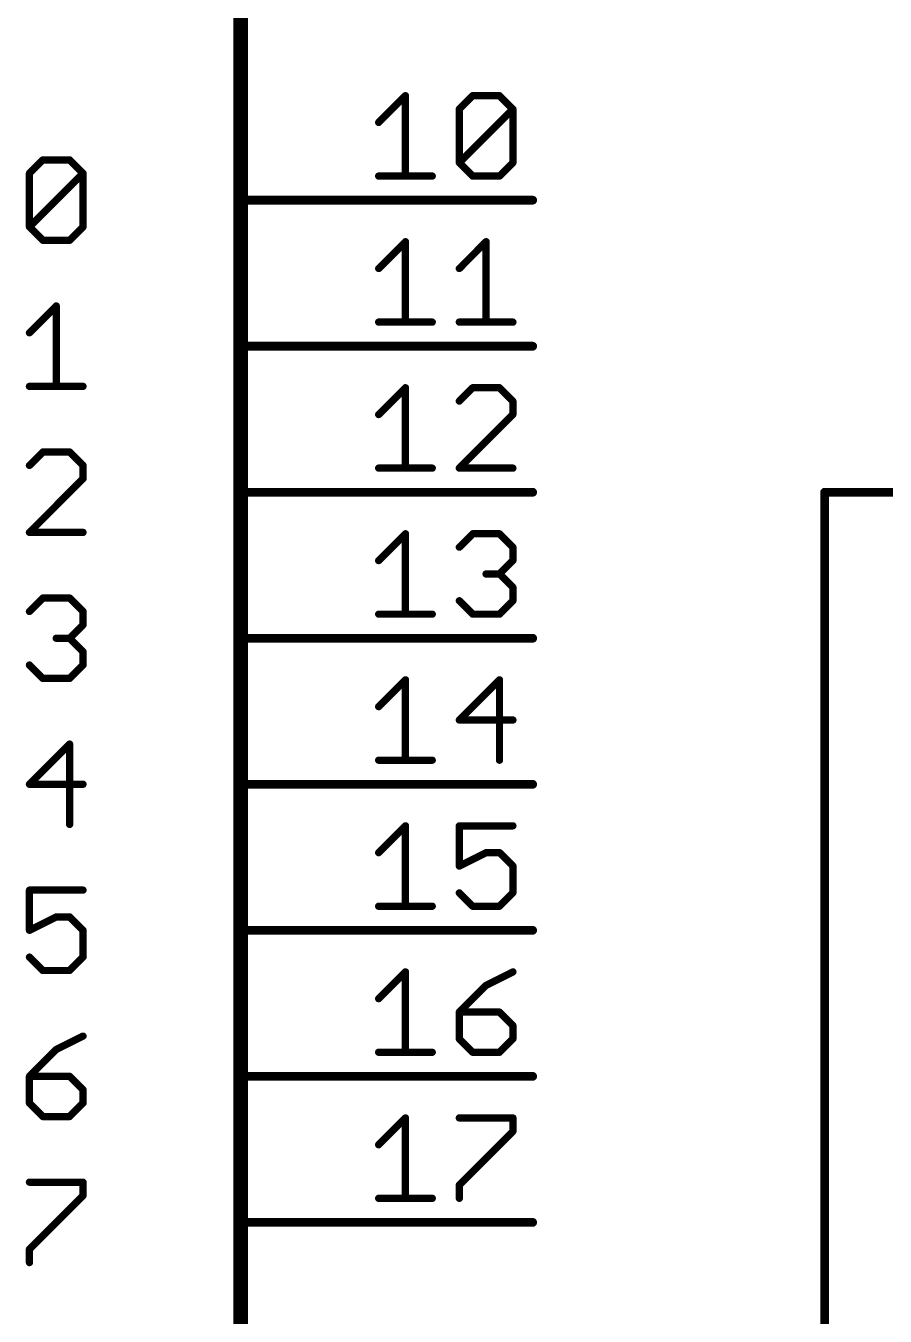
# Model space of a CAD drawing. Extents: x -48 to 226, y 23 to 111.
# Drawn here: x -3.74 to 11.21, y 51.71 to 74.15 of the extents above; entities that cross this region are included whole.
import ezdxf

# ---------------------------------------------------------------- set-up
doc = ezdxf.new("R2010")
doc.units = 0
for name, color, linetype in [('91', 94, 'CONTINUOUS'), ('94', 14, 'CONTINUOUS'), ('95', 251, 'CONTINUOUS')]:
    doc.layers.add(name, color=color, linetype=linetype)

msp = doc.modelspace()

# ---------------------------------------------------------------- linework, layer by layer
at = {"layer": '91', "const_width": 0.1524}
for points in [[(17.78, 66.04), (10.16, 66.04)], [(10.16, 66.04), (10.16, 22.86)]]:
    msp.add_lwpolyline(points, dxfattribs=at)
at = {"layer": '91', "const_width": 0.0762}
for points in [[(10.16, 66.0781, 1), (10.16, 66.0019)], [(10.1981, 66.04, 1), (10.1219, 66.04)]]:
    msp.add_lwpolyline(points, format="xyb", dxfattribs=at)
at = {"layer": '94'}
for points, const_width in [([(0, 76.2), (0, 43.18)], 0.254), ([(5.08, 71.12), (0, 71.12)], 0.1524), ([(5.08, 68.58), (0, 68.58)], 0.1524), ([(5.08, 66.04), (0, 66.04)], 0.1524), ([(5.08, 63.5), (0, 63.5)], 0.1524), ([(5.08, 60.96), (0, 60.96)], 0.1524), ([(5.08, 58.42), (0, 58.42)], 0.1524), ([(5.08, 55.88), (0, 55.88)], 0.1524), ([(5.08, 53.34), (0, 53.34)], 0.1524)]:
    msp.add_lwpolyline(points, dxfattribs=dict(at, const_width=const_width))
at = {"layer": '94', "const_width": 0.0762}
for points in [[(0, 71.1581, 1), (0, 71.0819)], [(5.08, 71.0819, 1), (5.08, 71.1581)], [(0, 68.6181, 1), (0, 68.5419)], [(5.08, 68.5419, 1), (5.08, 68.6181)], [(0, 66.0781, 1), (0, 66.0019)], [(5.08, 66.0019, 1), (5.08, 66.0781)], [(0, 63.5381, 1), (0, 63.4619)], [(5.08, 63.4619, 1), (5.08, 63.5381)], [(0, 60.9981, 1), (0, 60.9219)], [(5.08, 60.9219, 1), (5.08, 60.9981)], [(0, 58.4581, 1), (0, 58.3819)], [(5.08, 58.3819, 1), (5.08, 58.4581)], [(0, 55.9181, 1), (0, 55.8419)], [(5.08, 55.8419, 1), (5.08, 55.9181)], [(0, 53.3781, 1), (0, 53.3019)], [(5.08, 53.3019, 1), (5.08, 53.3781)]]:
    msp.add_lwpolyline(points, format="xyb", dxfattribs=at)
at = {"layer": '95', "const_width": 0.127}
for points in [[(2.4003, 72.4712), (2.8664, 72.9373)], [(2.8664, 72.9373), (2.8664, 71.5391)], [(3.8036, 72.7043), (4.0366, 72.9373)], [(4.0366, 72.9373), (4.5027, 72.9373)], [(4.5027, 72.9373), (4.7357, 72.7043)], [(3.8036, 71.7721), (3.8036, 72.7043)], [(3.8036, 71.7721), (4.7357, 72.7043)], [(4.7357, 72.7043), (4.7357, 71.7721)], [(-3.6766, 71.5867), (-3.4436, 71.8197)], [(-3.4436, 71.8197), (-2.9775, 71.8197)], [(-2.9775, 71.8197), (-2.7445, 71.5867)], [(4.0366, 71.5391), (3.8036, 71.7721)], [(4.7357, 71.7721), (4.5027, 71.5391)], [(-3.6766, 70.6545), (-3.6766, 71.5867)], [(-3.6766, 70.6545), (-2.7445, 71.5867)], [(-2.7445, 71.5867), (-2.7445, 70.6545)], [(2.4003, 71.5391), (3.3324, 71.5391)], [(4.5027, 71.5391), (4.0366, 71.5391)], [(-3.4436, 70.4215), (-3.6766, 70.6545)], [(-2.7445, 70.6545), (-2.9775, 70.4215)], [(-2.9775, 70.4215), (-3.4436, 70.4215)], [(2.4003, 69.9312), (2.8664, 70.3973)], [(2.8664, 70.3973), (2.8664, 68.9991)], [(3.8036, 69.9312), (4.2696, 70.3973)], [(4.2696, 70.3973), (4.2696, 68.9991)], [(-3.6766, 68.8136), (-3.2105, 69.2797)], [(-3.2105, 69.2797), (-3.2105, 67.8815)], [(2.4003, 68.9991), (3.3324, 68.9991)], [(3.8036, 68.9991), (4.7357, 68.9991)], [(-3.6766, 67.8815), (-2.7445, 67.8815)], [(2.4003, 67.3912), (2.8664, 67.8573)], [(2.8664, 67.8573), (2.8664, 66.4591)], [(4.0366, 67.8573), (3.8036, 67.6243)], [(4.5027, 67.8573), (4.0366, 67.8573)], [(4.7357, 67.6243), (4.5027, 67.8573)], [(4.7357, 67.3912), (4.7357, 67.6243)], [(3.8036, 66.4591), (4.7357, 67.3912)], [(-3.4436, 66.7397), (-3.6766, 66.5067)], [(-2.9775, 66.7397), (-3.4436, 66.7397)], [(-2.7445, 66.5067), (-2.9775, 66.7397)], [(-2.7445, 66.2736), (-2.7445, 66.5067)], [(2.4003, 66.4591), (3.3324, 66.4591)], [(4.7357, 66.4591), (3.8036, 66.4591)], [(-3.6766, 65.3415), (-2.7445, 66.2736)], [(-2.7445, 65.3415), (-3.6766, 65.3415)], [(2.4003, 64.8512), (2.8664, 65.3173)], [(2.8664, 65.3173), (2.8664, 63.9191)], [(3.8036, 65.0843), (4.0366, 65.3173)], [(4.0366, 65.3173), (4.5027, 65.3173)], [(4.5027, 65.3173), (4.7357, 65.0843)], [(4.7357, 65.0843), (4.7357, 64.8512)], [(4.7357, 64.8512), (4.5027, 64.6182)], [(4.5027, 64.6182), (4.2696, 64.6182)], [(4.5027, 64.6182), (4.7357, 64.3852)], [(4.7357, 64.3852), (4.7357, 64.1521)], [(-3.6766, 63.9667), (-3.4436, 64.1997)], [(-3.4436, 64.1997), (-2.9775, 64.1997)], [(-2.9775, 64.1997), (-2.7445, 63.9667)], [(4.0366, 63.9191), (3.8036, 64.1521)], [(4.7357, 64.1521), (4.5027, 63.9191)], [(-2.7445, 63.9667), (-2.7445, 63.7336)], [(2.4003, 63.9191), (3.3324, 63.9191)], [(4.5027, 63.9191), (4.0366, 63.9191)], [(-2.7445, 63.7336), (-2.9775, 63.5006)], [(-2.9775, 63.5006), (-3.2105, 63.5006)], [(-2.9775, 63.5006), (-2.7445, 63.2676)], [(-2.7445, 63.2676), (-2.7445, 63.0345)], [(-3.4436, 62.8015), (-3.6766, 63.0345)], [(-2.7445, 63.0345), (-2.9775, 62.8015)], [(-2.9775, 62.8015), (-3.4436, 62.8015)], [(2.4003, 62.3112), (2.8664, 62.7773)], [(2.8664, 62.7773), (2.8664, 61.3791)], [(4.5027, 62.7773), (3.8036, 62.0782)], [(4.5027, 61.3791), (4.5027, 62.7773)], [(3.8036, 62.0782), (4.7357, 62.0782)], [(-2.9775, 61.6597), (-3.6766, 60.9606)], [(-2.9775, 60.2615), (-2.9775, 61.6597)], [(2.4003, 61.3791), (3.3324, 61.3791)], [(-3.6766, 60.9606), (-2.7445, 60.9606)], [(2.4003, 59.7712), (2.8664, 60.2373)], [(2.8664, 60.2373), (2.8664, 58.8391)], [(4.7357, 60.2373), (3.8036, 60.2373)], [(3.8036, 60.2373), (3.8036, 59.5382)], [(3.8036, 59.5382), (4.2696, 59.7712)], [(4.2696, 59.7712), (4.5027, 59.7712)], [(4.5027, 59.7712), (4.7357, 59.5382)], [(4.7357, 59.5382), (4.7357, 59.0721)], [(-2.7445, 59.1197), (-3.6766, 59.1197)], [(-3.6766, 59.1197), (-3.6766, 58.4206)], [(4.0366, 58.8391), (3.8036, 59.0721)], [(4.7357, 59.0721), (4.5027, 58.8391)], [(2.4003, 58.8391), (3.3324, 58.8391)], [(4.5027, 58.8391), (4.0366, 58.8391)], [(-3.6766, 58.4206), (-3.2105, 58.6536)], [(-3.2105, 58.6536), (-2.9775, 58.6536)], [(-2.9775, 58.6536), (-2.7445, 58.4206)], [(-2.7445, 58.4206), (-2.7445, 57.9545)], [(-3.4436, 57.7215), (-3.6766, 57.9545)], [(-2.7445, 57.9545), (-2.9775, 57.7215)], [(-2.9775, 57.7215), (-3.4436, 57.7215)], [(2.4003, 57.2312), (2.8664, 57.6973)], [(2.8664, 57.6973), (2.8664, 56.2991)], [(4.7357, 57.6973), (4.2696, 57.4643)], [(4.2696, 57.4643), (3.8036, 56.9982)], [(3.8036, 56.9982), (3.8036, 56.5321)], [(4.5027, 56.9982), (3.8036, 56.9982)], [(4.7357, 56.7652), (4.5027, 56.9982)], [(4.7357, 56.5321), (4.7357, 56.7652)], [(-2.7445, 56.5797), (-3.2105, 56.3467)], [(3.8036, 56.5321), (4.0366, 56.2991)], [(4.5027, 56.2991), (4.7357, 56.5321)], [(-3.2105, 56.3467), (-3.6766, 55.8806)], [(2.4003, 56.2991), (3.3324, 56.2991)], [(4.0366, 56.2991), (4.5027, 56.2991)], [(-3.6766, 55.8806), (-3.6766, 55.4145)], [(-2.9775, 55.8806), (-3.6766, 55.8806)], [(-2.7445, 55.6476), (-2.9775, 55.8806)], [(-2.7445, 55.4145), (-2.7445, 55.6476)], [(-3.6766, 55.4145), (-3.4436, 55.1815)], [(-2.9775, 55.1815), (-2.7445, 55.4145)], [(-3.4436, 55.1815), (-2.9775, 55.1815)], [(2.4003, 54.6912), (2.8664, 55.1573)], [(2.8664, 55.1573), (2.8664, 53.7591)], [(3.8036, 55.1573), (4.7357, 55.1573)], [(4.7357, 55.1573), (4.7357, 54.9243)], [(4.7357, 54.9243), (3.8036, 53.9921)], [(-3.6766, 54.0397), (-2.7445, 54.0397)], [(-2.7445, 54.0397), (-2.7445, 53.8067)], [(-2.7445, 53.8067), (-3.6766, 52.8745)], [(3.8036, 53.9921), (3.8036, 53.7591)], [(2.4003, 53.7591), (3.3324, 53.7591)], [(-3.6766, 52.8745), (-3.6766, 52.6415)]]:
    msp.add_lwpolyline(points, dxfattribs=at)
at = {"layer": '95', "const_width": 0.0635}
for points in [[(2.8981, 72.9373, 1), (2.8346, 72.9373)], [(2.8888, 72.9148, 1), (2.8439, 72.9597)], [(4.0366, 72.969, 1), (4.0366, 72.9055)], [(4.0591, 72.9148, 1), (4.0142, 72.9597)], [(4.5251, 72.9597, 1), (4.4802, 72.9148)], [(4.5027, 72.9055, 1), (4.5027, 72.969)], [(3.8353, 72.7043, 1), (3.7718, 72.7043)], [(3.7811, 72.7267, 1), (3.826, 72.6818)], [(4.7675, 72.7043, 1), (4.704, 72.7043)], [(4.7582, 72.6818, 1), (4.7133, 72.7267)], [(4.7133, 72.6818, 1), (4.7582, 72.7267)], [(2.3778, 72.4937, 1), (2.4228, 72.4488)], [(-3.4436, 71.8514, 1), (-3.4436, 71.7879)], [(-3.4211, 71.7972, 1), (-3.466, 71.8421)], [(-2.955, 71.8421, 1), (-2.9999, 71.7972)], [(-2.9775, 71.7879, 1), (-2.9775, 71.8514)], [(3.826, 71.7946, 1), (3.7811, 71.7497)], [(3.7811, 71.7946, 1), (3.826, 71.7497)], [(4.7582, 71.7497, 1), (4.7133, 71.7946)], [(-3.6448, 71.5867, 1), (-3.7083, 71.5867)], [(-3.699, 71.6091, 1), (-3.6541, 71.5642)], [(-2.7127, 71.5867, 1), (-2.7762, 71.5867)], [(-2.7669, 71.5642, 1), (-2.722, 71.6091)], [(-2.722, 71.5642, 1), (-2.7669, 71.6091)], [(2.4003, 71.5709, 1), (2.4003, 71.5074)], [(3.3324, 71.5074, 1), (3.3324, 71.5709)], [(3.7718, 71.7721, 1), (3.8353, 71.7721)], [(4.0366, 71.5709, 1), (4.0366, 71.5074)], [(4.5027, 71.5074, 1), (4.5027, 71.5709)], [(4.704, 71.7721, 1), (4.7675, 71.7721)], [(2.8346, 71.5391, 1), (2.8981, 71.5391)], [(4.0142, 71.5166, 1), (4.0591, 71.5616)], [(4.4802, 71.5616, 1), (4.5251, 71.5166)], [(-3.6541, 70.677, 1), (-3.699, 70.6321)], [(-3.699, 70.677, 1), (-3.6541, 70.6321)], [(-2.722, 70.6321, 1), (-2.7669, 70.677)], [(-3.7083, 70.6545, 1), (-3.6448, 70.6545)], [(-3.4436, 70.4533, 1), (-3.4436, 70.3898)], [(-3.466, 70.399, 1), (-3.4211, 70.444)], [(-2.9999, 70.444, 1), (-2.955, 70.399)], [(-2.9775, 70.3898, 1), (-2.9775, 70.4533)], [(-2.7762, 70.6545, 1), (-2.7127, 70.6545)], [(2.8981, 70.3973, 1), (2.8346, 70.3973)], [(2.8888, 70.3748, 1), (2.8439, 70.4197)], [(4.3014, 70.3973, 1), (4.2379, 70.3973)], [(4.2921, 70.3748, 1), (4.2472, 70.4197)], [(2.3778, 69.9537, 1), (2.4228, 69.9088)], [(3.7811, 69.9537, 1), (3.826, 69.9088)], [(-3.1788, 69.2797, 1), (-3.2423, 69.2797)], [(-3.1881, 69.2572, 1), (-3.233, 69.3021)], [(2.4003, 69.0309, 1), (2.4003, 68.9673)], [(2.8346, 68.9991, 1), (2.8981, 68.9991)], [(3.3324, 68.9673, 1), (3.3324, 69.0309)], [(3.8036, 69.0309, 1), (3.8036, 68.9673)], [(4.2379, 68.9991, 1), (4.3014, 68.9991)], [(4.7357, 68.9673, 1), (4.7357, 69.0309)], [(-3.699, 68.8361, 1), (-3.6541, 68.7912)], [(-3.6766, 67.9133, 1), (-3.6766, 67.8498)], [(-3.2423, 67.8815, 1), (-3.1788, 67.8815)], [(-2.7445, 67.8498, 1), (-2.7445, 67.9133)], [(2.8981, 67.8573, 1), (2.8346, 67.8573)], [(2.8888, 67.8348, 1), (2.8439, 67.8797)], [(4.0366, 67.889, 1), (4.0366, 67.8255)], [(4.0591, 67.8348, 1), (4.0142, 67.8797)], [(4.5251, 67.8797, 1), (4.4802, 67.8348)], [(4.5027, 67.8255, 1), (4.5027, 67.889)], [(3.7811, 67.6467, 1), (3.826, 67.6018)], [(4.7675, 67.6243, 1), (4.704, 67.6243)], [(4.7133, 67.6018, 1), (4.7582, 67.6467)], [(2.3778, 67.4137, 1), (2.4228, 67.3688)], [(4.704, 67.3912, 1), (4.7675, 67.3912)], [(4.7582, 67.3688, 1), (4.7133, 67.4137)], [(-3.4436, 66.7714, 1), (-3.4436, 66.7079)], [(-3.4211, 66.7172, 1), (-3.466, 66.7621)], [(-2.955, 66.7621, 1), (-2.9999, 66.7172)], [(-2.9775, 66.7079, 1), (-2.9775, 66.7714)], [(-3.699, 66.5291, 1), (-3.6541, 66.4842)], [(-2.7127, 66.5067, 1), (-2.7762, 66.5067)], [(-2.7669, 66.4842, 1), (-2.722, 66.5291)], [(2.4003, 66.4909, 1), (2.4003, 66.4274)], [(2.8346, 66.4591, 1), (2.8981, 66.4591)], [(3.3324, 66.4274, 1), (3.3324, 66.4909)], [(3.7811, 66.4816, 1), (3.826, 66.4366)], [(3.8036, 66.4909, 1), (3.8036, 66.4274)], [(4.7357, 66.4274, 1), (4.7357, 66.4909)], [(-2.7762, 66.2736, 1), (-2.7127, 66.2736)], [(-2.722, 66.2512, 1), (-2.7669, 66.2961)], [(-3.6766, 65.3732, 1), (-3.6766, 65.3097)], [(-3.699, 65.364, 1), (-3.6541, 65.319)], [(-2.7445, 65.3097, 1), (-2.7445, 65.3732)], [(2.8981, 65.3173, 1), (2.8346, 65.3173)], [(2.8888, 65.2948, 1), (2.8439, 65.3397)], [(4.0366, 65.349, 1), (4.0366, 65.2855)], [(4.0591, 65.2948, 1), (4.0142, 65.3397)], [(4.5251, 65.3397, 1), (4.4802, 65.2948)], [(4.5027, 65.2855, 1), (4.5027, 65.349)], [(3.7811, 65.1067, 1), (3.826, 65.0618)], [(4.7675, 65.0843, 1), (4.704, 65.0843)], [(4.7133, 65.0618, 1), (4.7582, 65.1067)], [(2.3778, 64.8737, 1), (2.4228, 64.8288)], [(4.704, 64.8512, 1), (4.7675, 64.8512)], [(4.7582, 64.8288, 1), (4.7133, 64.8737)], [(4.2696, 64.6499, 1), (4.2696, 64.5864)], [(4.5251, 64.6406, 1), (4.4802, 64.5957)], [(4.4802, 64.6406, 1), (4.5251, 64.5957)], [(4.5027, 64.5864, 1), (4.5027, 64.6499)], [(4.7675, 64.3852, 1), (4.704, 64.3852)], [(4.7133, 64.3627, 1), (4.7582, 64.4076)], [(-3.4436, 64.2314, 1), (-3.4436, 64.1679)], [(-3.4211, 64.1772, 1), (-3.466, 64.2221)], [(-2.955, 64.2221, 1), (-2.9999, 64.1772)], [(-2.9775, 64.1679, 1), (-2.9775, 64.2314)], [(3.826, 64.1746, 1), (3.7811, 64.1297)], [(4.7582, 64.1297, 1), (4.7133, 64.1746)], [(-3.699, 63.9891, 1), (-3.6541, 63.9442)], [(-2.7127, 63.9667, 1), (-2.7762, 63.9667)], [(-2.7669, 63.9442, 1), (-2.722, 63.9891)], [(2.4003, 63.9509, 1), (2.4003, 63.8873)], [(3.3324, 63.8873, 1), (3.3324, 63.9509)], [(4.0366, 63.9509, 1), (4.0366, 63.8873)], [(4.0142, 63.8966, 1), (4.0591, 63.9416)], [(4.4802, 63.9416, 1), (4.5251, 63.8966)], [(4.5027, 63.8873, 1), (4.5027, 63.9509)], [(4.704, 64.1521, 1), (4.7675, 64.1521)], [(-2.7762, 63.7336, 1), (-2.7127, 63.7336)], [(-2.722, 63.7112, 1), (-2.7669, 63.7561)], [(2.8346, 63.9191, 1), (2.8981, 63.9191)], [(-3.2105, 63.5323, 1), (-3.2105, 63.4688)], [(-2.955, 63.523, 1), (-2.9999, 63.4781)], [(-2.9999, 63.523, 1), (-2.955, 63.4781)], [(-2.9775, 63.4688, 1), (-2.9775, 63.5323)], [(-2.7127, 63.2676, 1), (-2.7762, 63.2676)], [(-2.7669, 63.2451, 1), (-2.722, 63.29)], [(-3.6541, 63.057, 1), (-3.699, 63.0121)], [(-2.722, 63.0121, 1), (-2.7669, 63.057)], [(-3.4436, 62.8333, 1), (-3.4436, 62.7698)], [(-3.466, 62.779, 1), (-3.4211, 62.824)], [(-2.9999, 62.824, 1), (-2.955, 62.779)], [(-2.9775, 62.7698, 1), (-2.9775, 62.8333)], [(-2.7762, 63.0345, 1), (-2.7127, 63.0345)], [(2.8981, 62.7773, 1), (2.8346, 62.7773)], [(2.8888, 62.7548, 1), (2.8439, 62.7997)], [(4.5344, 62.7773, 1), (4.4709, 62.7773)], [(4.5251, 62.7548, 1), (4.4802, 62.7997)], [(2.3778, 62.3337, 1), (2.4228, 62.2888)], [(3.8036, 62.1099, 1), (3.8036, 62.0464)], [(3.7811, 62.1006, 1), (3.826, 62.0557)], [(4.7357, 62.0464, 1), (4.7357, 62.1099)], [(-2.9457, 61.6597, 1), (-3.0092, 61.6597)], [(-2.955, 61.6372, 1), (-2.9999, 61.6821)], [(2.4003, 61.4109, 1), (2.4003, 61.3473)], [(2.8346, 61.3791, 1), (2.8981, 61.3791)], [(3.3324, 61.3473, 1), (3.3324, 61.4109)], [(4.4709, 61.3791, 1), (4.5344, 61.3791)], [(-3.6766, 60.9923, 1), (-3.6766, 60.9288)], [(-3.699, 60.983, 1), (-3.6541, 60.9381)], [(-2.7445, 60.9288, 1), (-2.7445, 60.9923)], [(-3.0092, 60.2615, 1), (-2.9457, 60.2615)], [(2.8981, 60.2373, 1), (2.8346, 60.2373)], [(2.8888, 60.2148, 1), (2.8439, 60.2597)], [(3.8353, 60.2373, 1), (3.7718, 60.2373)], [(3.8036, 60.269, 1), (3.8036, 60.2055)], [(4.7357, 60.2055, 1), (4.7357, 60.269)], [(2.3778, 59.7937, 1), (2.4228, 59.7488)], [(4.2696, 59.803, 1), (4.2696, 59.7395)], [(4.2838, 59.7428, 1), (4.2554, 59.7996)], [(4.5251, 59.7937, 1), (4.4802, 59.7488)], [(4.5027, 59.7395, 1), (4.5027, 59.803)], [(3.7718, 59.5382, 1), (3.8353, 59.5382)], [(3.7894, 59.5666, 1), (3.8178, 59.5098)], [(4.7675, 59.5382, 1), (4.704, 59.5382)], [(4.7133, 59.5157, 1), (4.7582, 59.5606)], [(-3.6766, 59.1514, 1), (-3.6766, 59.0879)], [(-3.6448, 59.1197, 1), (-3.7083, 59.1197)], [(-2.7445, 59.0879, 1), (-2.7445, 59.1514)], [(3.826, 59.0946, 1), (3.7811, 59.0497)], [(4.704, 59.0721, 1), (4.7675, 59.0721)], [(4.7582, 59.0497, 1), (4.7133, 59.0946)], [(2.4003, 58.8709, 1), (2.4003, 58.8073)], [(2.8346, 58.8391, 1), (2.8981, 58.8391)], [(3.3324, 58.8073, 1), (3.3324, 58.8709)], [(4.0366, 58.8709, 1), (4.0366, 58.8073)], [(4.0142, 58.8166, 1), (4.0591, 58.8616)], [(4.4802, 58.8616, 1), (4.5251, 58.8166)], [(4.5027, 58.8073, 1), (4.5027, 58.8709)], [(-3.2105, 58.6854, 1), (-3.2105, 58.6219)], [(-3.1963, 58.6252, 1), (-3.2247, 58.682)], [(-2.955, 58.6761, 1), (-2.9999, 58.6312)], [(-2.9775, 58.6219, 1), (-2.9775, 58.6854)], [(-3.6908, 58.449, 1), (-3.6624, 58.3922)], [(-3.7083, 58.4206, 1), (-3.6448, 58.4206)], [(-2.7127, 58.4206, 1), (-2.7762, 58.4206)], [(-2.7669, 58.3981, 1), (-2.722, 58.443)], [(-3.6541, 57.977, 1), (-3.699, 57.9321)], [(-2.7762, 57.9545, 1), (-2.7127, 57.9545)], [(-2.722, 57.9321, 1), (-2.7669, 57.977)], [(-3.4436, 57.7533, 1), (-3.4436, 57.6898)], [(-3.466, 57.699, 1), (-3.4211, 57.744)], [(-2.9999, 57.744, 1), (-2.955, 57.699)], [(-2.9775, 57.6898, 1), (-2.9775, 57.7533)], [(2.8981, 57.6973, 1), (2.8346, 57.6973)], [(2.8888, 57.6748, 1), (2.8439, 57.7197)], [(4.7499, 57.6689, 1), (4.7215, 57.7257)], [(4.2554, 57.4927, 1), (4.2838, 57.4359)], [(4.2921, 57.4418, 1), (4.2472, 57.4867)], [(2.3778, 57.2537, 1), (2.4228, 57.2088)], [(3.8353, 56.9982, 1), (3.7718, 56.9982)], [(3.8036, 57.0299, 1), (3.8036, 56.9664)], [(3.7811, 57.0206, 1), (3.826, 56.9757)], [(4.5251, 57.0206, 1), (4.4802, 56.9757)], [(4.5027, 56.9664, 1), (4.5027, 57.0299)], [(4.7675, 56.7652, 1), (4.704, 56.7652)], [(4.7133, 56.7427, 1), (4.7582, 56.7876)], [(-2.7303, 56.5513, 1), (-2.7587, 56.6081)], [(3.7718, 56.5321, 1), (3.8353, 56.5321)], [(3.826, 56.5546, 1), (3.7811, 56.5097)], [(4.704, 56.5321, 1), (4.7675, 56.5321)], [(4.7582, 56.5097, 1), (4.7133, 56.5546)], [(-3.2247, 56.3751, 1), (-3.1963, 56.3183)], [(-3.1881, 56.3242, 1), (-3.233, 56.3691)], [(2.4003, 56.3309, 1), (2.4003, 56.2674)], [(3.3324, 56.2674, 1), (3.3324, 56.3309)], [(4.0366, 56.3309, 1), (4.0366, 56.2674)], [(4.0142, 56.2766, 1), (4.0591, 56.3216)], [(4.4802, 56.3216, 1), (4.5251, 56.2766)], [(4.5027, 56.2674, 1), (4.5027, 56.3309)], [(2.8346, 56.2991, 1), (2.8981, 56.2991)], [(-3.6766, 55.9123, 1), (-3.6766, 55.8488)], [(-3.6448, 55.8806, 1), (-3.7083, 55.8806)], [(-3.699, 55.903, 1), (-3.6541, 55.8581)], [(-2.955, 55.903, 1), (-2.9999, 55.8581)], [(-2.9775, 55.8488, 1), (-2.9775, 55.9123)], [(-2.7127, 55.6476, 1), (-2.7762, 55.6476)], [(-2.7669, 55.6251, 1), (-2.722, 55.67)], [(-3.6541, 55.437, 1), (-3.699, 55.3921)], [(-3.7083, 55.4145, 1), (-3.6448, 55.4145)], [(-2.7762, 55.4145, 1), (-2.7127, 55.4145)], [(-2.722, 55.3921, 1), (-2.7669, 55.437)], [(-3.4436, 55.2133, 1), (-3.4436, 55.1497)], [(-3.466, 55.159, 1), (-3.4211, 55.204)], [(-2.9999, 55.204, 1), (-2.955, 55.159)], [(-2.9775, 55.1497, 1), (-2.9775, 55.2133)], [(2.8981, 55.1573, 1), (2.8346, 55.1573)], [(2.8888, 55.1348, 1), (2.8439, 55.1797)], [(3.8036, 55.189, 1), (3.8036, 55.1255)], [(4.7675, 55.1573, 1), (4.704, 55.1573)], [(4.7357, 55.1255, 1), (4.7357, 55.189)], [(4.7582, 54.9018, 1), (4.7133, 54.9467)], [(4.704, 54.9243, 1), (4.7675, 54.9243)], [(2.3778, 54.7137, 1), (2.4228, 54.6688)], [(-3.6766, 54.0714, 1), (-3.6766, 54.0079)], [(-2.7127, 54.0397, 1), (-2.7762, 54.0397)], [(-2.7445, 54.0079, 1), (-2.7445, 54.0714)], [(-2.722, 53.7842, 1), (-2.7669, 53.8291)], [(3.8353, 53.9921, 1), (3.7718, 53.9921)], [(3.7811, 54.0146, 1), (3.826, 53.9697)], [(-2.7762, 53.8067, 1), (-2.7127, 53.8067)], [(2.4003, 53.7909, 1), (2.4003, 53.7274)], [(2.8346, 53.7591, 1), (2.8981, 53.7591)], [(3.3324, 53.7274, 1), (3.3324, 53.7909)], [(3.7718, 53.7591, 1), (3.8353, 53.7591)], [(-3.6448, 52.8745, 1), (-3.7083, 52.8745)], [(-3.699, 52.897, 1), (-3.6541, 52.8521)], [(-3.7083, 52.6415, 1), (-3.6448, 52.6415)]]:
    msp.add_lwpolyline(points, format="xyb", dxfattribs=at)

doc.saveas('drawing.dxf')
